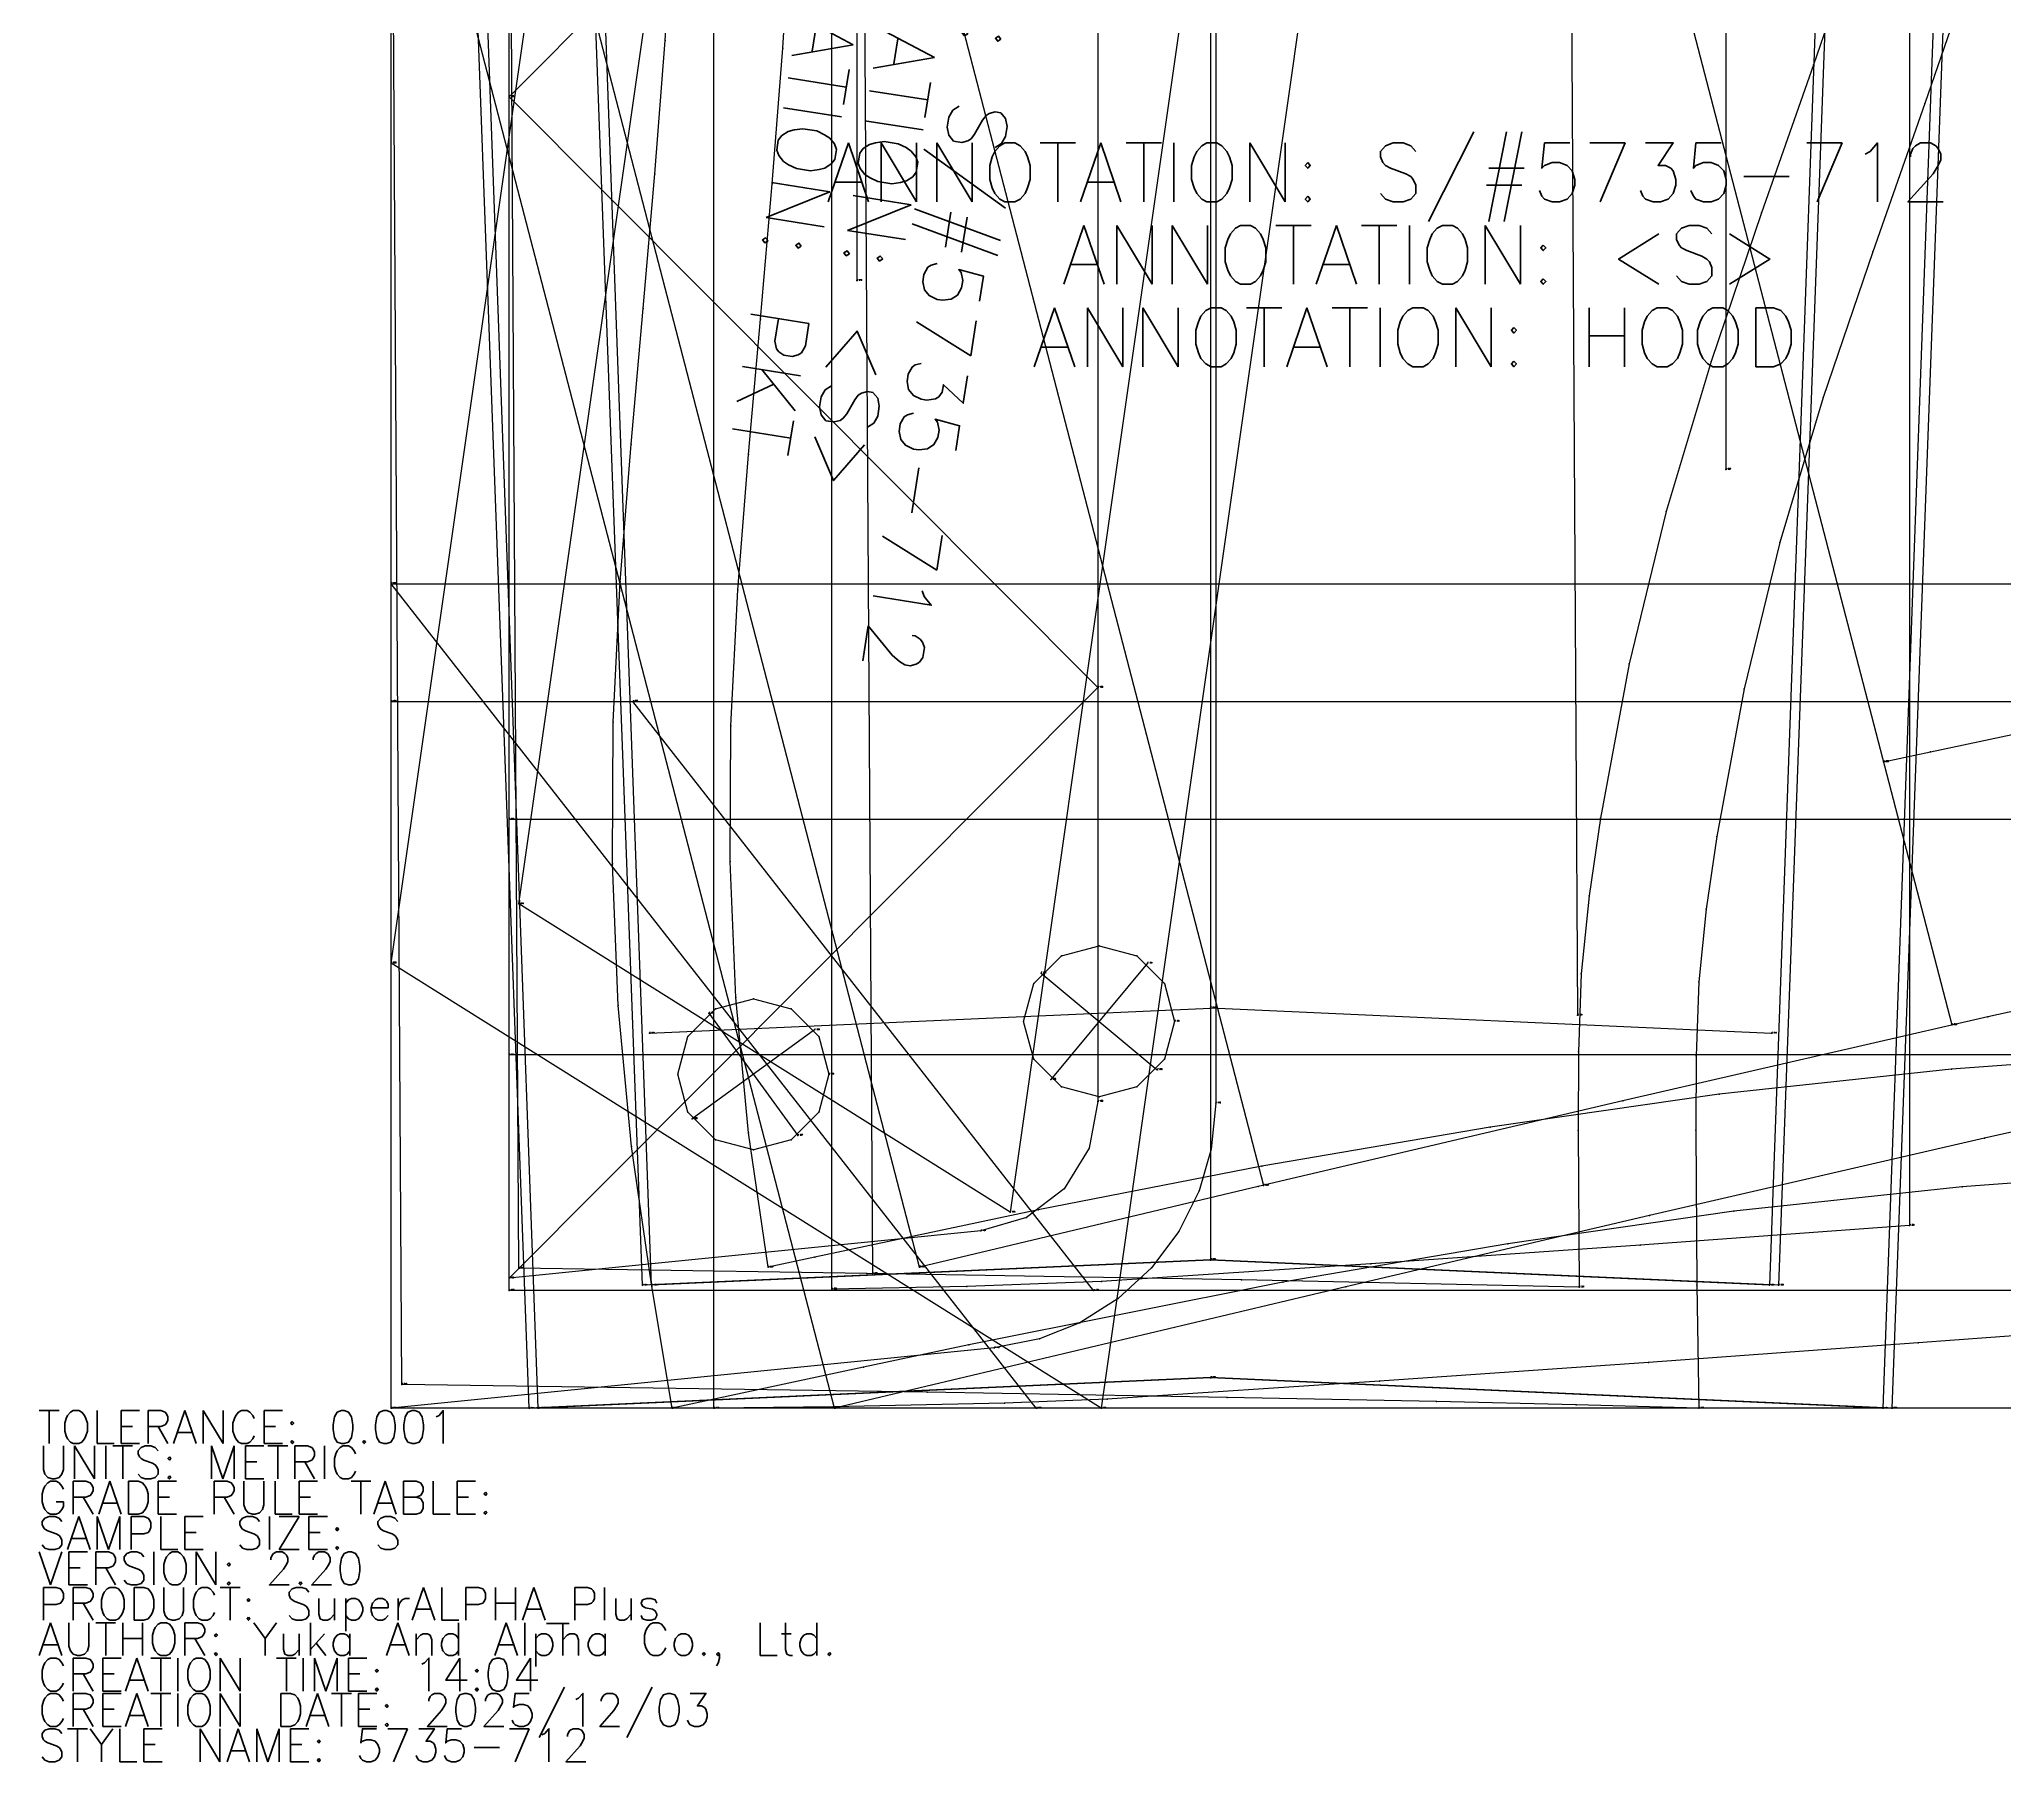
# Model space of a CAD drawing. Extents: x 0 to 854, y 0 to 911.
# Drawn here: x 0.1 to 167, y 0 to 146.2 of the extents above; entities that cross this region are included whole.
import ezdxf

# ---------------------------------------------------------------- set-up
doc = ezdxf.new("R2010")
doc.units = 0
for name, color, linetype in [('1', 7, 'CONTINUOUS'), ('2', 7, 'CONTINUOUS'), ('3', 2, 'CONTINUOUS'), ('5', 5, 'CONTINUOUS'), ('7', 5, 'CONTINUOUS'), ('8', 4, 'CONTINUOUS')]:
    doc.layers.add(name, color=color, linetype=linetype)
doc.styles.get("Standard").update_dxf_attribs({"font": 'txt', "bigfont": ' '})

# ---------------------------------------------------------------- blocks, each defined once
blk = doc.blocks.new('BLK_9_S')
at = {"layer": '1'}
blk.add_lwpolyline([(164.5545, 153.4044), (160.1974, 140.775), (155.7906, 128.1831), (151.5838, 115.7945), (147.894, 103.4848), (144.8662, 91.0873), (142.5414, 78.5356), (141.6428, 72.3836), (141.0028, 66.2053), (140.7868, 59.9158), (140.7757, 53.6143), (140.8545, 40.4514), (141.0249, 30.0075), (130.5895, 30.2863), (118.7565, 30.5727), (100.9622, 30.918), (75.5126, 31.3617), (30.9039, 32.0293), (30.9039, 32.0293), (30, 181.6846)], dxfattribs=at)
at = {"layer": '2'}
for p in [(56.9749, 63.5382), (65.9322, 62.1219), (130.7166, 63.3612), (67.1581, 58.3513), (67.1581, 58.3513), (55.5585, 54.5807), (64.5161, 53.1645), (40.8447, 41.8832), (40.8447, 41.8832), (70.8479, 41.4334), (130.8565, 40.2826), (30.9039, 32.0293), (30.9039, 32.0293), (141.0249, 30.0075)]:
    blk.add_point(p, dxfattribs=at)
at = {"layer": '3'}
for p in [(150.745, 144.0388), (160.1974, 140.775), (146.3474, 131.4734), (155.7906, 128.1831), (142.0676, 118.8675), (151.5838, 115.7945), (138.2464, 106.1163), (147.894, 103.4848), (135.0886, 93.185), (144.8662, 91.0873), (132.664, 80.097), (142.5414, 78.5356), (131.7086, 73.5059), (141.6428, 72.3836), (131.0253, 66.8872), (141.0028, 66.2053), (57.5393, 63.9047), (60.7455, 64.7638), (63.9518, 63.9047), (55.1922, 61.5576), (66.2989, 61.5576), (130.7929, 60.2475), (140.7868, 59.9158), (54.333, 58.3513), (55.1922, 55.145), (66.2989, 55.145), (130.7756, 53.5951), (140.7757, 53.6143), (57.5393, 52.7979), (60.7455, 51.9388), (63.9518, 52.7979), (70.3811, 41.4404), (102.1877, 40.8966), (140.8545, 40.4514), (75.5126, 31.3617), (100.9622, 30.918), (118.7565, 30.5727), (130.5895, 30.2863)]:
    blk.add_point(p, dxfattribs=at)
at = {"layer": '8'}
for p, q in [((129.9906, 183.5617), (130.7166, 63.3612)), ((70.0587, 172.0995), (70.8479, 41.4334)), ((56.9749, 63.5382), (64.5161, 53.1645)), ((65.9322, 62.1219), (55.5585, 54.5807))]:
    blk.add_line(p, q, dxfattribs=at)
blk.add_lwpolyline([(155.0869, 156.6237), (150.745, 144.0388), (146.3474, 131.4734), (142.0676, 118.8675), (138.2464, 106.1163), (135.0886, 93.185), (132.664, 80.097), (131.7086, 73.5059), (131.0253, 66.8872), (130.7929, 60.2475), (130.7756, 53.5951), (130.8565, 40.2826), (102.1877, 40.8966), (70.3811, 41.4404), (40.8447, 41.8832), (40.8447, 41.8832), (40.0594, 171.8808)], dxfattribs=at)
blk.add_lwpolyline([(67.1581, 58.3513), (66.2989, 55.145), (63.9518, 52.7979), (60.7455, 51.9388), (57.5393, 52.7979), (55.1922, 55.145), (54.333, 58.3513), (55.1922, 61.5576), (57.5393, 63.9047), (60.7455, 64.7638), (63.9518, 63.9047), (66.2989, 61.5576), (67.1581, 58.3513)], close=True, dxfattribs=at)
at = {"layer": '1'}
for s, p in [('ANNOTATION: S/#5735-712', (66.8851, 132.4147)), ('ANNOTATION: <S>', (86.8851, 125.4147)), ('ANNOTATION: HOOD', (84.3851, 118.4148))]:
    blk.add_text(s, height=5, dxfattribs=at).set_placement(p)
at = {"layer": '2'}
for s, p in [('# 296', (56.9749, 63.5382)), ('# 301', (130.7166, 63.3612)), ('# 298', (65.9322, 62.1219)), ('# 295', (67.1581, 58.3513)), ('# 299', (55.5585, 54.5807)), ('# 297', (64.5161, 53.1645)), ('# 264', (40.8447, 41.8832)), ('# 289', (70.8479, 41.4334)), ('# 281', (130.8565, 40.2826)), ('# 246', (30.9039, 32.0293)), ('# 263', (141.0249, 30.0075))]:
    blk.add_text(s, height=0.1, dxfattribs=at).set_placement(p)
blk = doc.blocks.new('BLK_10_S')
at = {"layer": '1'}
blk.add_lwpolyline([(166.8221, 567.28), (167.7713, 511.7121), (168.4648, 456.1406), (168.9027, 400.5842), (168.9026, 36.2407), (159.6463, 35.5505), (136.7564, 33.8799), (113.9146, 32.2942), (90.7945, 30.7745), (82.0708, 30.4251), (67.5186, 30.1193), (57.402, 30), (57.402, 30), (57.4019, 400.5687), (56.8407, 444.8448), (55.5093, 489.1527), (53.4175, 533.4474), (50.5385, 577.6971)], dxfattribs=at)
at = {"layer": '2'}
for p in [(158.9027, 45.5228), (67.402, 40.1187), (67.402, 40.1187), (57.402, 30), (57.402, 30)]:
    blk.add_point(p, dxfattribs=at)
at = {"layer": '3'}
for p in [(136.0443, 43.8545), (113.1799, 42.2672), (78.8611, 40.3331), (90.3102, 40.7628), (159.6463, 35.5505), (136.7564, 33.8799), (113.9146, 32.2942), (67.5186, 30.1193), (82.0708, 30.4251), (90.7945, 30.7745)]:
    blk.add_point(p, dxfattribs=at)
at = {"layer": '8'}
blk.add_lwpolyline([(156.824, 567.0819), (157.7724, 511.5617), (158.4654, 456.0358), (158.9027, 400.5289), (158.9027, 45.5228), (136.0443, 43.8545), (113.1799, 42.2672), (90.3102, 40.7628), (78.8611, 40.3331), (67.402, 40.1187), (67.402, 40.1187), (67.402, 400.5686), (66.8381, 445.0682), (65.502, 489.5378), (63.4035, 533.9849), (60.5148, 578.3871)], dxfattribs=at)
at = {"layer": '2'}
for s, p in [('# 331', (158.9027, 45.5228)), ('# 325', (67.402, 40.1187)), ('# 318', (57.402, 30))]:
    blk.add_text(s, height=0.1, dxfattribs=at).set_placement(p)
blk = doc.blocks.new('BLK_11_S')
at = {"layer": '1'}
blk.add_lwpolyline([(297.3966, 72.1883), (278.7682, 71.3995), (260.1634, 69.8186), (241.6131, 67.6302), (227.7615, 65.5566), (213.9539, 63.1723), (203.0286, 61.0907), (195.7772, 59.621), (183.5825, 57.0183), (165.2738, 52.9251), (136.8264, 46.3641), (111.0465, 40.3088), (67.6375, 30), (67.6375, 30), (30, 174.8454)], dxfattribs=at)
at = {"layer": '2'}
for p in [(156.6967, 84.8845), (85.1703, 66.9453), (94.2011, 67.7728), (96.512, 62.8436), (96.512, 62.8436), (162.5003, 62.5507), (95.0286, 58.7421), (85.9977, 57.9144), (104.0482, 48.9256), (74.8537, 41.9916), (74.8537, 41.9916), (67.6375, 30), (67.6375, 30)]:
    blk.add_point(p, dxfattribs=at)
at = {"layer": '3'}
for p in [(160.6742, 85.737), (90.0995, 69.2561), (86.8932, 68.3971), (93.3057, 68.3971), (84.5461, 66.0498), (95.6529, 66.0498), (83.687, 62.8436), (165.5597, 63.241), (84.5461, 59.6375), (95.6529, 59.6375), (86.8932, 57.2902), (93.3057, 57.2902), (90.0995, 56.4311), (134.5595, 56.1037), (165.2738, 52.9251), (103.5939, 48.8177), (136.8264, 46.3641), (111.0465, 40.3088)]:
    blk.add_point(p, dxfattribs=at)
at = {"layer": '8'}
for p, q in [((126.4657, 201.2273), (162.5003, 62.5507)), ((71.1858, 175.3943), (104.0482, 48.9256)), ((85.1703, 66.9453), (95.0286, 58.7421)), ((94.2011, 67.7728), (85.9977, 57.9144))]:
    blk.add_line(p, q, dxfattribs=at)
for points in [[(297.1431, 82.1849), (278.1467, 81.3805), (259.1878, 79.8022), (240.2936, 77.5429), (221.4891, 74.6489), (202.7666, 71.235), (193.7293, 69.409), (165.5597, 63.241), (134.5595, 56.1037), (103.5939, 48.8177), (74.8537, 41.9916), (74.8537, 41.9916), (42.1594, 167.8133)], [(156.6967, 84.8845), (160.6742, 85.737), (179.6222, 89.7403), (198.623, 93.4622), (218.0026, 96.7801), (237.461, 99.5596), (257.1862, 101.7017), (276.9707, 103.1349), (296.7963, 103.7625), (321.2676, 103.513)]]:
    blk.add_lwpolyline(points, dxfattribs=at)
blk.add_lwpolyline([(96.512, 62.8436), (95.6529, 59.6375), (93.3057, 57.2902), (90.0995, 56.4311), (86.8932, 57.2902), (84.5461, 59.6375), (83.687, 62.8436), (84.5461, 66.0498), (86.8932, 68.3971), (90.0995, 69.2561), (93.3057, 68.3971), (95.6529, 66.0498), (96.512, 62.8436)], close=True, dxfattribs=at)
at = {"layer": '2'}
for s, p in [('# 366', (156.6967, 84.8845)), ('# 362', (85.1703, 66.9453)), ('# 364', (94.2011, 67.7728)), ('# 361', (96.512, 62.8436)), ('# 369', (162.5003, 62.5507)), ('# 363', (95.0286, 58.7421)), ('# 365', (85.9977, 57.9144)), ('# 355', (104.0482, 48.9256)), ('# 343', (74.8537, 41.9916)), ('# 334', (67.6375, 30))]:
    blk.add_text(s, height=0.1, dxfattribs=at).set_placement(p)
blk = doc.blocks.new('BLK_15_S')
at = {"layer": '1'}
blk.add_lwpolyline([(30, 30), (30, 763.4999), (30, 911.1619), (86.6148, 877.1928), (90.4124, 874.4409), (93.728, 871.0408), (96.4137, 867.1229), (98.3838, 862.8187), (99.592, 858.2375), (100, 853.5538), (100, 763.4999), (100, 55.9083), (99.6207, 52.0037), (98.5886, 48.4653), (96.8715, 45.0096), (94.5595, 41.9232), (91.7188, 39.3157), (88.4511, 37.2635), (85.0325, 35.8843), (81.1888, 35.1189), (30, 30)], close=True, dxfattribs=at)
at = {"layer": '2'}
for p in [(40, 141.3421), (40, 141.3381), (90, 91.198), (90, 91.194), (90, 56.0499), (100, 55.9083), (80.0496, 45.0549), (40, 41.0539), (40, 41.0499), (40, 41.0499), (81.1888, 35.1189), (30, 30), (30, 30)]:
    blk.add_point(p, dxfattribs=at)
at = {"layer": '3'}
for p in [(89.261, 52.077), (99.6207, 52.0037), (87.1431, 48.6354), (98.5886, 48.4653), (83.9293, 46.1855), (96.8715, 45.0096), (94.5595, 41.9232), (91.7188, 39.3157), (88.4511, 37.2635), (85.0325, 35.8843)]:
    blk.add_point(p, dxfattribs=at)
at = {"layer": '8'}
for p, q in [((90, 191.4862), (40, 141.3381)), ((90, 91.198), (40, 141.3421)), ((90, 91.194), (40, 41.0539))]:
    blk.add_line(p, q, dxfattribs=at)
blk.add_lwpolyline([(40, 41.0499), (40, 763.4999), (40, 893.4999), (81.425, 868.6448), (83.8795, 866.8693), (85.9944, 864.7004), (87.7075, 862.2019), (88.9685, 859.4474), (89.7403, 856.518), (90, 853.4998), (90, 763.4999), (90, 56.0499), (89.261, 52.077), (87.1431, 48.6354), (83.9293, 46.1855), (80.0496, 45.0549), (40, 41.0499)], close=True, dxfattribs=at)
at = {"layer": '2'}
for s, p in [('# 485', (40, 141.3421)), ('# 473', (40, 141.3381)), ('# 484', (90, 91.198)), ('# 482', (90, 91.194)), ('# 450', (90, 56.0499)), ('# 442', (100, 55.9083)), ('# 451', (80.0496, 45.0549)), ('# 483', (40, 41.0539)), ('# 444', (40, 41.0499)), ('# 443', (81.1888, 35.1189)), ('# 436', (30, 30))]:
    blk.add_text(s, height=0.1, dxfattribs=at).set_placement(p)
blk = doc.blocks.new('BLK_16_S')
at = {"layer": '1'}
blk.add_lwpolyline([(42.4754, 30), (36.4516, 195.5717), (33.5505, 408.1416), (32.4724, 539.684), (99.5547, 539.684), (166.6369, 539.684), (165.5594, 408.1961), (162.6578, 195.5716), (156.6338, 30), (99.5547, 32.5711), (42.4754, 30)], close=True, dxfattribs=at)
at = {"layer": '2'}
for p in [(99.5547, 63.9824), (99.5547, 63.9784), (51.9175, 61.8326), (147.1918, 61.8326), (99.5547, 42.5853), (99.5547, 42.5813), (52.1021, 40.4437), (52.1021, 40.4437), (147.0071, 40.4437), (99.5547, 32.5711), (42.4754, 30), (42.4754, 30), (156.6338, 30)]:
    blk.add_point(p, dxfattribs=at)
at = {"layer": '8'}
for p, q in [((99.5547, 529.6879), (99.5547, 42.5853)), ((51.9175, 61.8326), (99.5547, 63.9784)), ((99.5547, 63.9824), (147.1918, 61.8326))]:
    blk.add_line(p, q, dxfattribs=at)
blk.add_lwpolyline([(52.1021, 40.4437), (46.4491, 195.8234), (43.5497, 408.2779), (42.5547, 529.684), (99.5547, 529.684), (156.5546, 529.684), (155.5595, 408.278), (152.6602, 195.8232), (147.0071, 40.4437), (99.5547, 42.5813), (52.1021, 40.4437)], close=True, dxfattribs=at)
at = {"layer": '2'}
for s, p in [('# 512', (99.5547, 63.9824)), ('# 511', (99.5547, 63.9784)), ('# 510', (51.9175, 61.8326)), ('# 513', (147.1918, 61.8326)), ('# 509', (99.5547, 42.5853)), ('# 505', (99.5547, 42.5813)), ('# 496', (52.1021, 40.4437)), ('# 504', (147.0071, 40.4437)), ('# 495', (99.5547, 32.5711)), ('# 486', (42.4754, 30)), ('# 494', (156.6338, 30))]:
    blk.add_text(s, height=0.1, dxfattribs=at).set_placement(p)
blk = doc.blocks.new('BLK_17_S')
at = {"layer": '1'}
blk.add_lwpolyline([(182.7998, 50.2434), (163.3698, 48.8078), (143.9963, 46.7313), (124.8096, 43.9671), (105.6924, 40.7156), (79.0312, 35.3932), (70.1074, 33.492), (53.8516, 30), (53.8516, 30), (52.1254, 40.3285), (50.4027, 52.2321), (49.2775, 64.2062), (48.7874, 76.2248), (48.8483, 88.2373), (49.438, 100.1529), (50.369, 111.8315), (51.393, 123.364), (52.3741, 134.785), (53.2639, 146.1021), (53.9781, 157.4828)], dxfattribs=at)
at = {"layer": '2'}
for p in [(143.3154, 109.6947), (61.9885, 41.9771), (61.9885, 41.9771), (53.8516, 30), (53.8516, 30)]:
    blk.add_point(p, dxfattribs=at)
at = {"layer": '3'}
for p in [(53.2639, 146.1021), (63.2431, 145.455), (52.3741, 134.785), (62.3395, 133.9532), (51.393, 123.364), (61.3519, 122.4583), (50.369, 111.8315), (60.3314, 110.9662), (49.438, 100.1529), (59.4144, 99.4656), (48.8483, 88.2373), (58.844, 87.9436), (48.7874, 76.2248), (58.7857, 76.4072), (49.2775, 64.2062), (59.2548, 64.8808), (162.4777, 58.7956), (142.7527, 56.6537), (123.2944, 53.8742), (50.4027, 52.2321), (60.3348, 53.3957), (103.9148, 50.5563), (163.3698, 48.8078), (84.9139, 46.8346), (143.9963, 46.7313), (124.8096, 43.9671), (65.9659, 42.8311), (52.1254, 40.3285), (105.6924, 40.7156), (79.0312, 35.3932), (70.1074, 33.492)]:
    blk.add_point(p, dxfattribs=at)
at = {"layer": '5'}
blk.add_line((143.3154, 239.6609), (143.3154, 109.6947), dxfattribs=at)
at = {"layer": '7'}
blk.add_line((143.3154, 239.6609), (143.3154, 109.6947), dxfattribs=at)
at = {"layer": '8'}
blk.add_lwpolyline([(247.4551, 189.8863), (226.5591, 60.6073), (202.088, 60.8565), (182.2623, 60.229), (162.4777, 58.7956), (142.7527, 56.6537), (123.2944, 53.8742), (103.9148, 50.5563), (84.9139, 46.8346), (65.9659, 42.8311), (61.9885, 41.9771), (61.9885, 41.9771), (60.3348, 53.3957), (59.2548, 64.8808), (58.7857, 76.4072), (58.844, 87.9436), (59.4144, 99.4656), (60.3314, 110.9662), (61.3519, 122.4583), (62.3395, 133.9532), (63.2431, 145.455), (63.9648, 156.9695)], dxfattribs=at)
at = {"layer": '2'}
for s, p in [('# 527', (143.3154, 109.6947)), ('# 520', (61.9885, 41.9771)), ('# 514', (53.8516, 30))]:
    blk.add_text(s, height=0.1, dxfattribs=at).set_placement(p)
blk = doc.blocks.new('BLK_18_S')
at = {"layer": '1'}
blk.add_lwpolyline([(84.7607, 30), (30.0002, 100), (400.8508, 100), (771.702, 100.0008), (716.9418, 30), (400.8508, 30), (84.7607, 30)], close=True, dxfattribs=at)
at = {"layer": '2'}
for p in [(30.0002, 100), (50.5197, 90), (89.6349, 39.9994), (89.6349, 39.9994), (84.7607, 30), (84.7607, 30)]:
    blk.add_point(p, dxfattribs=at)
at = {"layer": '8'}
blk.add_lwpolyline([(89.6349, 39.9994), (50.5197, 90), (400.8508, 90), (751.1795, 89.9971), (712.0676, 40), (400.8508, 40), (89.6349, 39.9994)], close=True, dxfattribs=at)
at = {"layer": '2'}
for s, p in [('# 529', (30.0002, 100)), ('# 535', (50.5197, 90)), ('# 534', (89.6349, 39.9994)), ('# 528', (84.7607, 30))]:
    blk.add_text(s, height=0.1, dxfattribs=at).set_placement(p)
blk = doc.blocks.new('BLK_19_S')
at = {"layer": '1'}
blk.add_lwpolyline([(41.7036, 30), (36.4517, 172.2057), (33.5506, 369.769), (32.677, 476.3217), (99.5547, 476.3217), (166.4317, 476.3217), (165.5592, 369.8338), (162.6575, 172.2057), (157.4051, 30), (99.5547, 32.6059), (41.7036, 30)], close=True, dxfattribs=at)
at = {"layer": '2'}
for p in [(99.5547, 42.6201), (99.5547, 42.6161), (51.3248, 40.4436), (51.3248, 40.4436), (147.7841, 40.4436), (99.5547, 32.6059), (41.7036, 30), (41.7036, 30), (157.4051, 30)]:
    blk.add_point(p, dxfattribs=at)
at = {"layer": '8'}
blk.add_line((99.5547, 466.3258), (99.5547, 42.6201), dxfattribs=at)
blk.add_lwpolyline([(51.3248, 40.4436), (46.4488, 172.4608), (43.55, 369.9156), (42.7594, 466.3217), (99.5547, 466.3217), (156.3495, 466.3219), (155.5595, 369.9155), (152.6602, 172.4609), (147.7841, 40.4436), (99.5547, 42.6161), (51.3248, 40.4436)], close=True, dxfattribs=at)
at = {"layer": '2'}
for s, p in [('# 567', (99.5547, 42.6201)), ('# 563', (99.5547, 42.6161)), ('# 554', (51.3248, 40.4436)), ('# 562', (147.7841, 40.4436)), ('# 553', (99.5547, 32.6059)), ('# 544', (41.7036, 30)), ('# 552', (157.4051, 30))]:
    blk.add_text(s, height=0.1, dxfattribs=at).set_placement(p)
blk = doc.blocks.new('BLK_24_S')
at = {"layer": '1'}
blk.add_lwpolyline([(30, 30), (30, 90), (220, 90), (410, 90), (410, 30), (220, 30), (30, 30)], close=True, dxfattribs=at)
at = {"layer": '2'}
for p in [(30, 90), (40, 80), (40, 60), (40, 40), (40, 40), (30, 30), (30, 30)]:
    blk.add_point(p, dxfattribs=at)
at = {"layer": '8'}
blk.add_line((220, 60), (40, 60), dxfattribs=at)
blk.add_lwpolyline([(40, 40), (40, 80), (220, 80), (400, 80), (400, 40), (220, 40), (40, 40)], close=True, dxfattribs=at)
at = {"layer": '2'}
for s, p in [('# 652', (30, 90)), ('# 658', (40, 80)), ('# 664', (40, 60)), ('# 657', (40, 40)), ('# 651', (30, 30))]:
    blk.add_text(s, height=0.1, dxfattribs=at).set_placement(p)
blk = doc.blocks.new('BLK_25_S')
at = {"layer": '1'}
blk.add_lwpolyline([(30, 67.791), (62.7939, 297.3466), (123.0554, 259.5557), (90.2615, 30), (30, 67.791)], close=True, dxfattribs=at)
at = {"layer": '2'}
for p in [(69.5364, 125.7251), (40.8188, 72.8102), (40.8188, 72.8102), (30, 67.791), (30, 67.791), (82.5381, 46.6472), (90.2615, 30)]:
    blk.add_point(p, dxfattribs=at)
at = {"layer": '5'}
blk.add_line((69.5364, 214.7368), (69.5364, 125.7251), dxfattribs=at)
at = {"layer": '7'}
blk.add_line((69.5364, 214.7368), (69.5364, 125.7251), dxfattribs=at)
at = {"layer": '8'}
blk.add_lwpolyline([(40.8188, 72.8102), (70.5173, 280.6995), (112.2366, 254.5366), (82.5381, 46.6472), (40.8188, 72.8102)], close=True, dxfattribs=at)
at = {"layer": '1'}
for s, p in [('ANNOTATION: S/#5735-712', (84.8785, 187.1703)), ('ANNOTATION: PKT', (67.9224, 169.6065)), ('ANNOTATION: <S>', (74.8361, 168.5115))]:
    blk.add_text(s, height=5, rotation=261.0006, dxfattribs=at).set_placement(p)
at = {"layer": '2'}
for s, p in [('# 678', (69.5364, 125.7251)), ('# 673', (40.8188, 72.8102)), ('# 669', (30, 67.791)), ('# 676', (82.5381, 46.6472)), ('# 672', (90.2615, 30))]:
    blk.add_text(s, height=0.1, dxfattribs=at).set_placement(p)

msp = doc.modelspace()

# ---------------------------------------------------------------- block references
at = {"layer": '1'}
for name in ['BLK_15_S', 'BLK_10_S', 'BLK_9_S', 'BLK_16_S', 'BLK_19_S', 'BLK_11_S', 'BLK_17_S', 'BLK_25_S', 'BLK_18_S', 'BLK_24_S']:
    msp.add_blockref(name, (0, 0), dxfattribs=at)

# ---------------------------------------------------------------- texts
for s, p in [('TOLERANCE: 0.001', (0, 27.0003)), ('UNITS: METRIC', (0, 24.0002)), ('GRADE RULE TABLE:', (0, 21.0002)), ('SAMPLE SIZE: S', (0, 18.0002)), ('VERSION: 2.20', (0, 15.0002)), ('PRODUCT: SuperALPHA_Plus', (0, 12.0001)), ('AUTHOR: Yuka And Alpha Co., Ltd.', (0, 9.0001)), ('CREATION TIME: 14:04', (0, 6.0001)), ('CREATION DATE: 2025/12/03', (0, 3)), ('STYLE NAME: 5735-712', (0, 0))]:
    msp.add_text(s, height=2.8, dxfattribs=at).set_placement(p)

doc.saveas('drawing.dxf')
